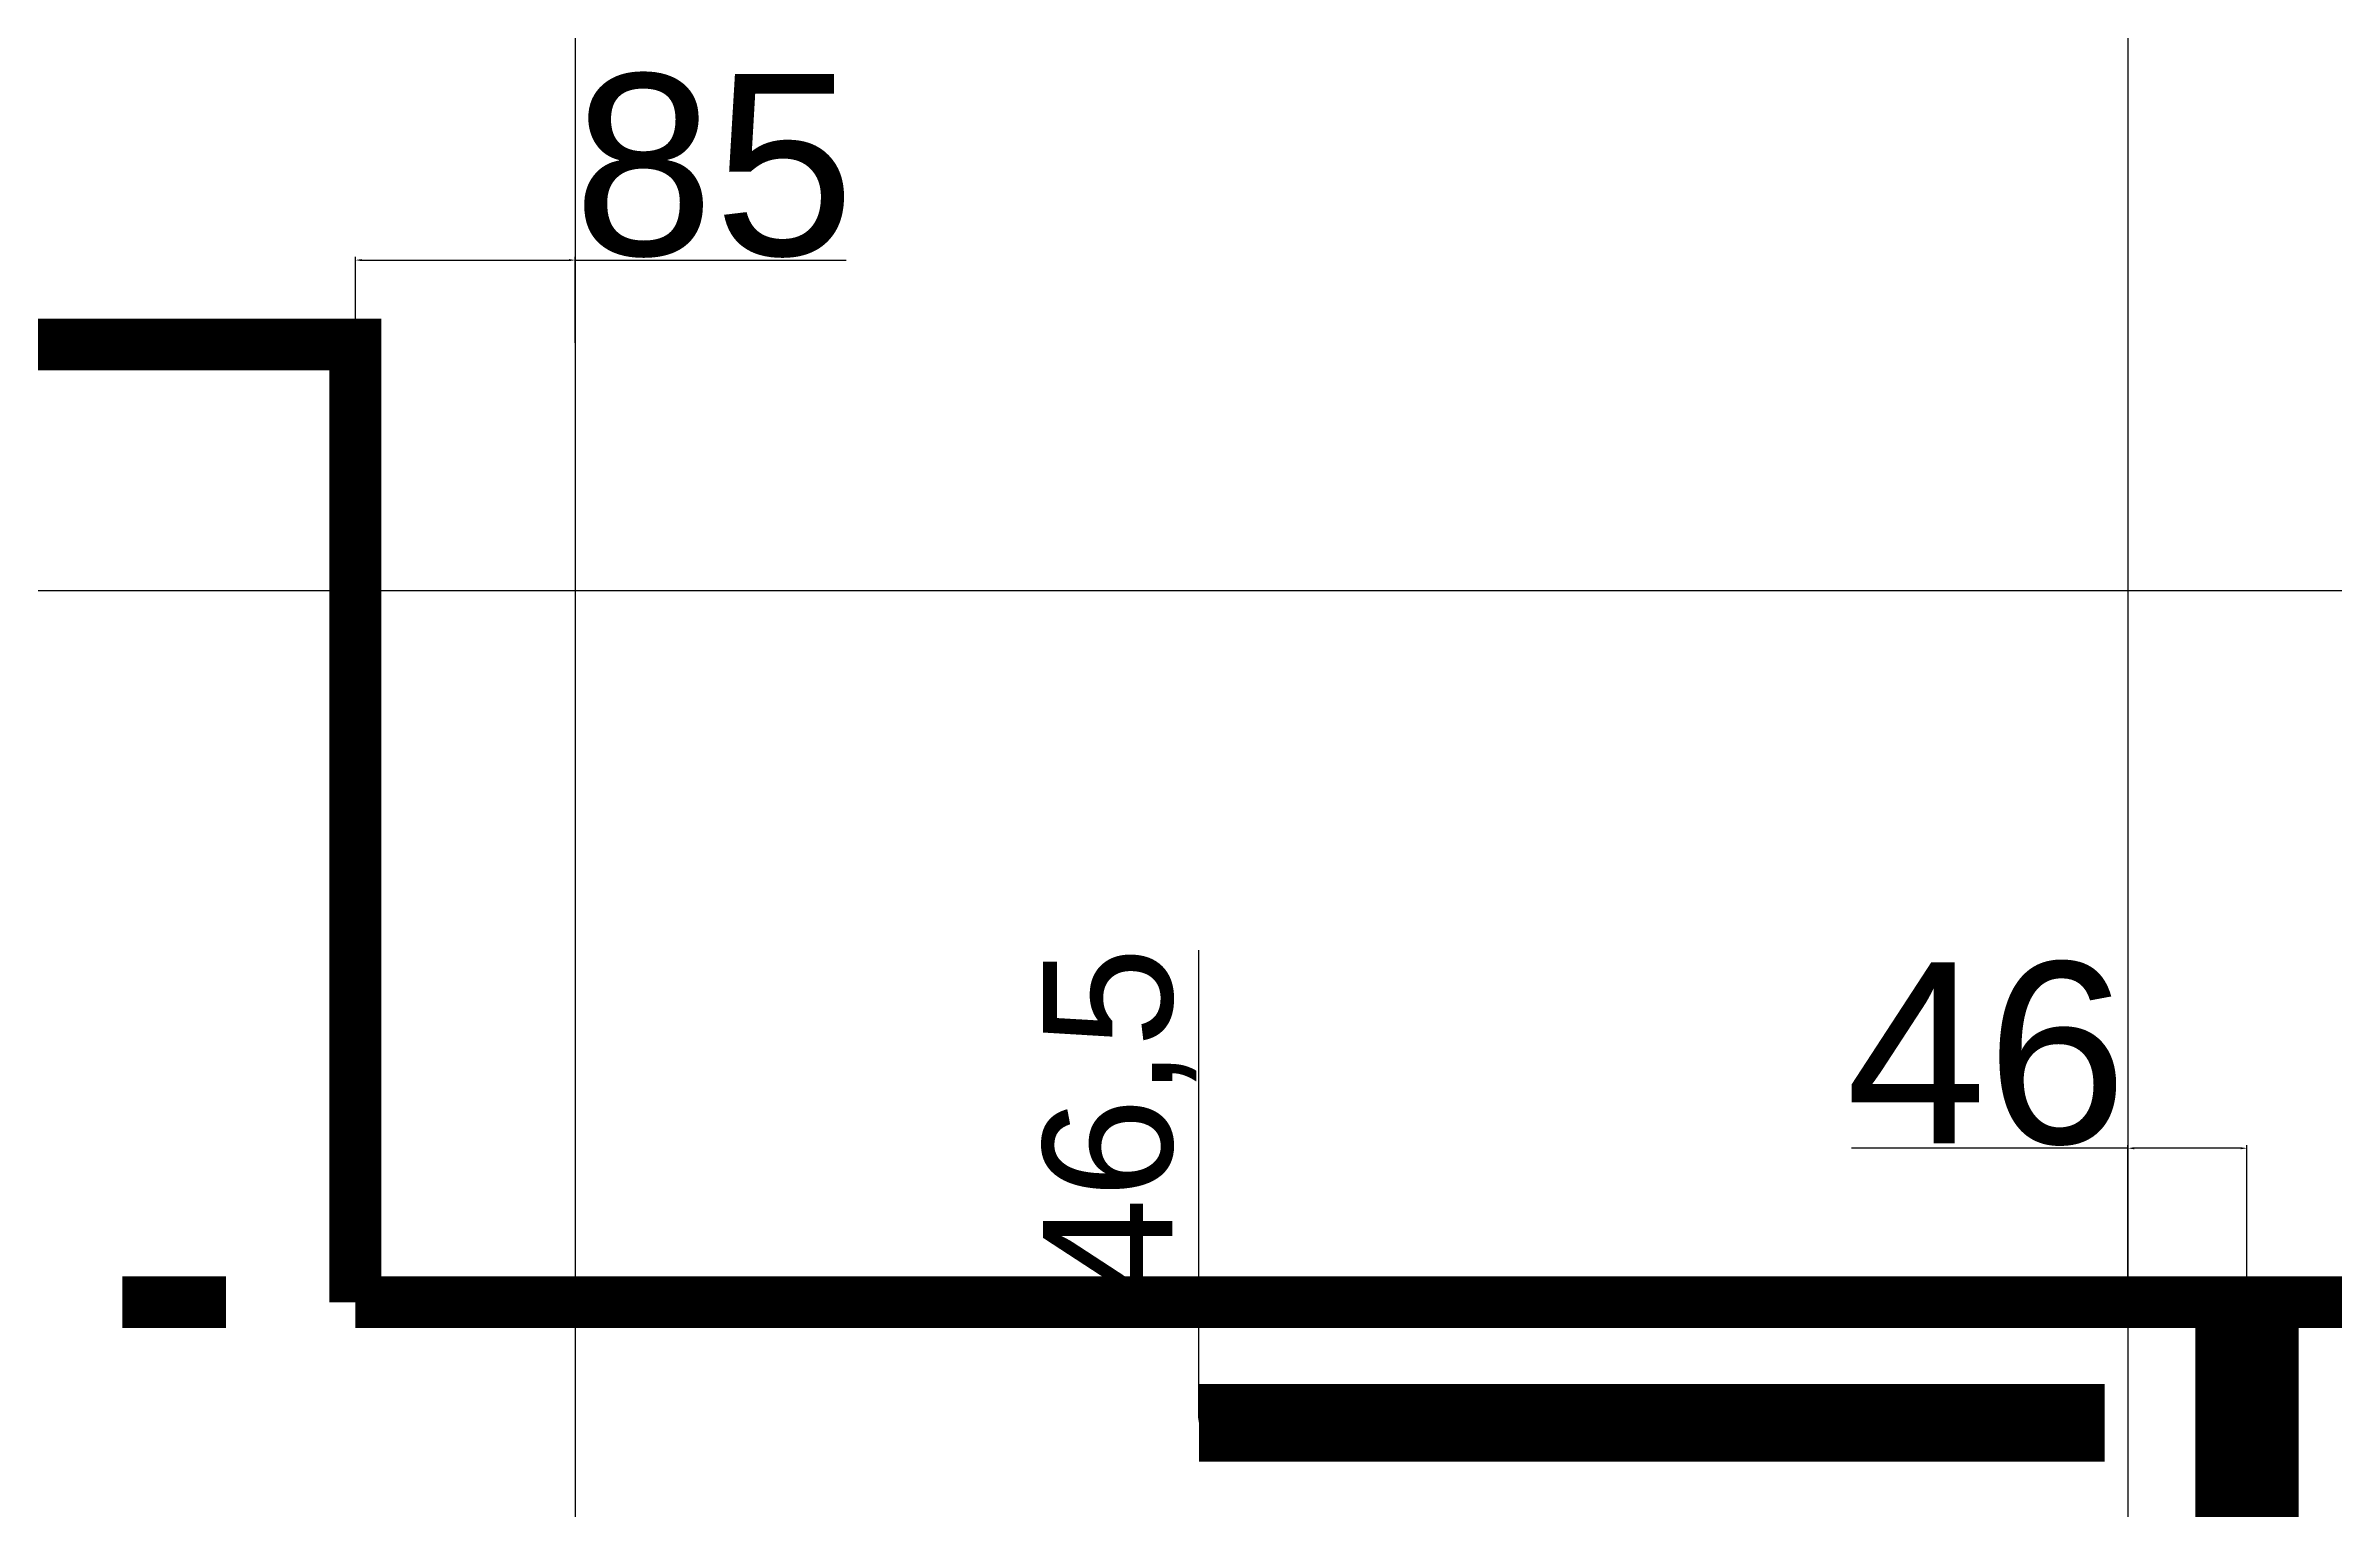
# Model space of a CAD drawing. Header units: millimetres. Extents: x 0 to 6090, y -6000 to 101.
# Drawn here: x 2795 to 3680, y -5155 to -4590 of the extents above; entities that cross this region are included whole.
import ezdxf

# ---------------------------------------------------------------- set-up
doc = ezdxf.new("R2010")
doc.units = ezdxf.units.MM
doc.layers.add('high_way', color=7, linetype='Continuous', lineweight=40)
doc.styles.get("Standard").update_dxf_attribs({"font": 'arial.ttf'})
doc.dimstyles.new('ISO-25', dxfattribs={"dimtxt": 2.5, "dimasz": 2.5, "dimexe": 1.25, "dimexo": 0.625, "dimtad": 1, "dimtxsty": 'Standard', "dimcen": 2.5, "dimadec": 0, "dimazin": 0, "dimtfac": 1, "dimtmove": 0, "dimatfit": 3, "dimfxl": 1, "dimarcsym": 0})

# ---------------------------------------------------------------- blocks, each defined once
blk = doc.blocks.new('*U1')
at = {"layer": 'Defpoints'}
blk.add_line((0, 3000), (0, -3000), dxfattribs=at)
blk = doc.blocks.new('*U2')
at = {"layer": 'Defpoints', "color": 0, "linetype": 'ByBlock', "lineweight": -2, "transparency": 16777216}
for p in [(3000, 20), (3600, 20), (3000, 10), (3600, 10), (3000, 0), (3600, 0)]:
    blk.add_blockref('*U1', p, dxfattribs=at)
blk = doc.blocks.new('*U3')
at = {"layer": 'Defpoints'}
blk.add_line((-3000, 0), (3000, 0), dxfattribs=at)
blk = doc.blocks.new('*U4')
at = {"layer": 'Defpoints', "color": 0, "linetype": 'ByBlock', "lineweight": -2, "transparency": 16777216}
for p in [(0, 1200), (10, 1200), (20, 1200), (30, 1200), (40, 1200), (50, 1200), (60, 1200), (70, 1200), (80, 1200), (90, 1200)]:
    blk.add_blockref('*U3', p, dxfattribs=at)
blk = doc.blocks.new('*D49')
at = {"layer": 'Defpoints', "color": 0, "lineweight": -2, "transparency": 16777216}
for p, q in [((2915, -4704.38), (2915, -4671.17)), ((2917.5, -4672.42), (2997.5, -4672.42)), ((3000, -4704.38), (3000, -4671.17)), ((3000, -4672.42), (3104.64, -4672.42))]:
    blk.add_line(p, q, dxfattribs=at)
at = {"layer": 'Defpoints', "color": 0, "transparency": 16777216}
for p in [(3000, -4672.42), (2915, -4705), (3000, -4705)]:
    blk.add_point(p, dxfattribs=at)
for points in [[(2917.5, -4672.01), (2917.5, -4672.84), (2915, -4672.42)], [(2997.5, -4672.01), (2997.5, -4672.84), (3000, -4672.42)]]:
    blk.add_solid(points, dxfattribs=at)
at = {"layer": 'Defpoints', "color": 0, "transparency": 16777216, "insert": (3053.57, -4636.06), "char_height": 2.5, "attachment_point": 5}
blk.add_mtext('{\\H28x;85}', dxfattribs=at)
blk = doc.blocks.new('*D62')
at = {"layer": 'Defpoints', "color": 0, "lineweight": -2, "transparency": 16777216}
for p, q in [((3600, -5074.38), (3600, -5014.27)), ((3646, -5074.38), (3646, -5014.27)), ((3600, -5015.52), (3493.21, -5015.52)), ((3643.5, -5015.52), (3602.5, -5015.52))]:
    blk.add_line(p, q, dxfattribs=at)
at = {"layer": 'Defpoints', "color": 0, "transparency": 16777216}
for p in [(3600, -5015.52), (3600, -5075), (3646, -5075)]:
    blk.add_point(p, dxfattribs=at)
for points in [[(3602.5, -5015.11), (3602.5, -5015.94), (3600, -5015.52)], [(3643.5, -5015.11), (3643.5, -5015.94), (3646, -5015.52)]]:
    blk.add_solid(points, dxfattribs=at)
at = {"layer": 'Defpoints', "color": 0, "transparency": 16777216, "insert": (3545.35, -4979.16), "char_height": 2.5, "attachment_point": 5}
blk.add_mtext('{\\H28x;46}', dxfattribs=at)
blk = doc.blocks.new('*D85')
at = {"layer": 'Defpoints', "color": 0, "lineweight": -2, "transparency": 16777216}
for p, q in [((3241, -5075), (3241, -4938.99)), ((3241.63, -5075), (3242.25, -5075)), ((3241, -5119.13), (3241, -5077.5)), ((3241.63, -5121.63), (3242.25, -5121.63))]:
    blk.add_line(p, q, dxfattribs=at)
at = {"layer": 'Defpoints', "color": 0, "transparency": 16777216}
for p in [(3241, -5075), (3241, -5075), (3241, -5121.63)]:
    blk.add_point(p, dxfattribs=at)
for points in [[(3240.58, -5077.5), (3241.42, -5077.5), (3241, -5075)], [(3240.58, -5119.13), (3241.42, -5119.13), (3241, -5121.63)]]:
    blk.add_solid(points, dxfattribs=at)
at = {"layer": 'Defpoints', "color": 0, "transparency": 16777216, "insert": (3210.33, -5005.74), "char_height": 2.5, "attachment_point": 5, "rotation": 90}
blk.add_mtext('{\\H20x;46,5}', dxfattribs=at)

msp = doc.modelspace()

# ---------------------------------------------------------------- linework, layer by layer
at = {"layer": 'high_way'}
for q in [(3591, -5075), (3611, -5075)]:
    msp.add_line((3646, -5075), q, dxfattribs=at)
at = {"layer": 'high_way', "const_width": 20}
msp.add_lwpolyline([(2915, -5075), (4616, -5075, 0.4142136), (5246, -4445), (5246, -4375)], format="xyb", dxfattribs=at)
at = {"layer": 'high_way'}
for points, const_width in [([(2130, -4705), (2915, -4705), (2915, -5075)], 20), ([(3646, -5445), (3646, -5075)], 40), ([(2865, -5075), (2825, -5075)], 20), ([(2915, -5075), (4616, -5075)], 20), ([(3591, -5121.629), (3241, -5121.629)], 30)]:
    msp.add_lwpolyline(points, dxfattribs=dict(at, const_width=const_width))

# ---------------------------------------------------------------- block references
at = {"layer": 'Defpoints'}
for name, p in [('*U2', (0, -3000)), ('*U4', (3000, -6000))]:
    msp.add_blockref(name, p, dxfattribs=at)

# ---------------------------------------------------------------- dimensions: what is measured, and where the dimension line sits
for base, p1, p2, picture, middle in [((3000, -4672.423), (2915, -4705), (3000, -4705), '*D49', (3053.572, -4636.058)), ((3600, -5015.524), (3646, -5075), (3600, -5075), '*D62', (3545.354, -4979.158))]:
    dim = msp.add_linear_dim(base=base, p1=p1, p2=p2, text='{\\H28x;<>}', dimstyle='ISO-25', dxfattribs=at)
    dim.commit()
    dim.dimension.update_dxf_attribs({"geometry": picture, "text_midpoint": middle})
dim = msp.add_linear_dim(base=(3241, -5075), p1=(3241, -5121.629), p2=(3241, -5075), angle=90, text='{\\H20x;46,5}', dimstyle='ISO-25', dxfattribs=at)
dim.commit()
dim.dimension.update_dxf_attribs({"geometry": '*D85', "text_midpoint": (3210.327, -5005.743)})

doc.saveas('drawing.dxf')
